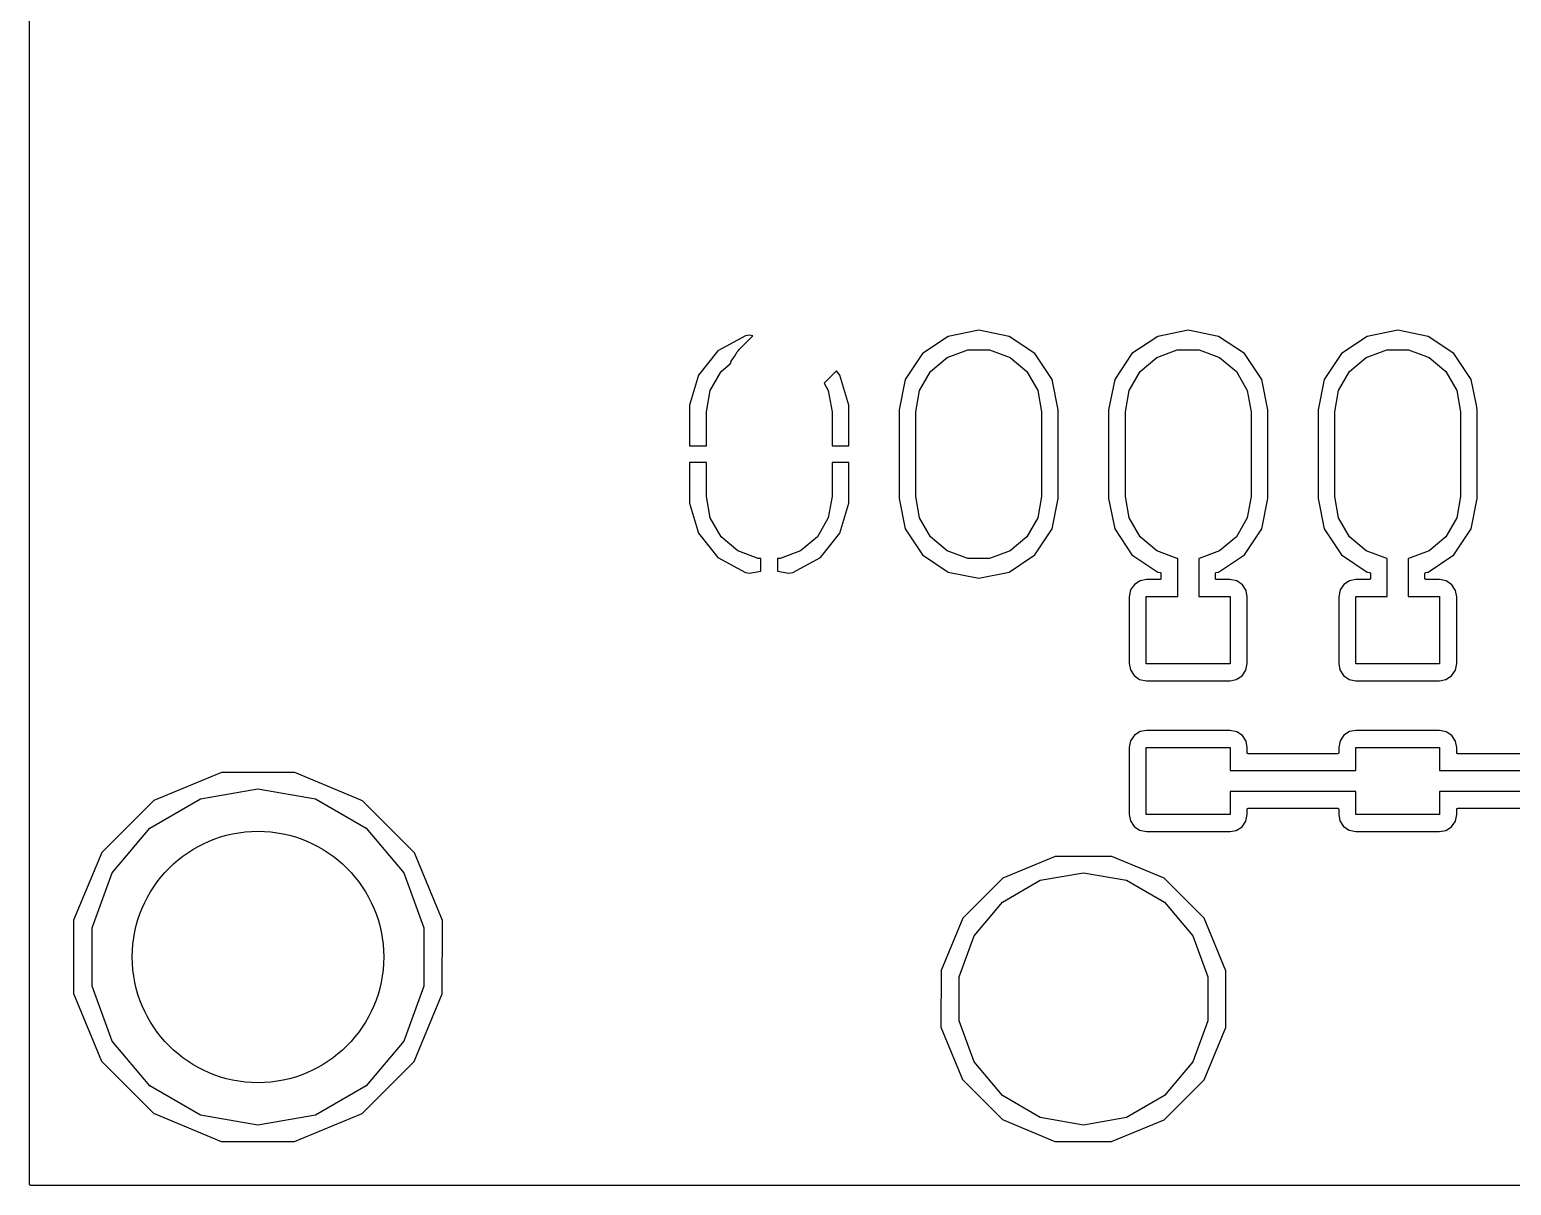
# Model space of a CAD drawing. Extents: x 0.3 to 75.7, y -92.7 to -2.
# Drawn here: x 0.28 to 17.96, y -92.72 to -78.93 of the extents above; entities that cross this region are included whole.
import ezdxf

# ---------------------------------------------------------------- set-up
doc = ezdxf.new("R2010")
doc.units = 0
doc.header["$MEASUREMENT"] = 0
doc.layers.add('BLACK', color=7, linetype='CONTINUOUS')

msp = doc.modelspace()

# ---------------------------------------------------------------- linework, layer by layer
at = {"layer": 'Black'}
for p, q in [((0.275, -81.0917), (0.275, -72.6402)), ((0.275, -83.413), (0.275, -81.0917)), ((11.6, -82.5216), (11.2365, -82.5939)), ((11.9635, -82.5939), (11.6, -82.5216)), ((14.1, -82.5216), (13.7365, -82.5939)), ((14.4635, -82.5939), (14.1, -82.5216)), ((16.6, -82.5216), (16.2365, -82.5939)), ((16.9635, -82.5939), (16.6, -82.5216)), ((8.8164, -82.5894), (8.4891, -82.7677)), ((8.7338, -82.7645), (8.7464, -82.7464)), ((8.7464, -82.7464), (8.9055, -82.5874)), ((8.8641, -82.5796), (8.8164, -82.5894)), ((8.9055, -82.5874), (8.8641, -82.5796)), ((11.2365, -82.5939), (10.9284, -82.7998)), ((12.2716, -82.7998), (11.9635, -82.5939)), ((13.7365, -82.5939), (13.4284, -82.7998)), ((14.7716, -82.7998), (14.4635, -82.5939)), ((16.2365, -82.5939), (15.9284, -82.7998)), ((17.2716, -82.7998), (16.9635, -82.5939)), ((8.4891, -82.7677), (8.2553, -83.0573)), ((8.5255, -83.0131), (8.6343, -82.9218)), ((8.6343, -82.9218), (8.6411, -82.9099)), ((8.6411, -82.9099), (8.6469, -82.8887)), ((8.6469, -82.8887), (8.6843, -82.8352)), ((8.6843, -82.8352), (8.717, -82.7786)), ((8.717, -82.7786), (8.7338, -82.7645)), ((10.9284, -82.7998), (10.7226, -83.1079)), ((11.0255, -83.0131), (11.225, -82.8457)), ((11.225, -82.8457), (11.4698, -82.7566)), ((11.4698, -82.7566), (11.7302, -82.7566)), ((11.7302, -82.7566), (11.975, -82.8457)), ((11.975, -82.8457), (12.1745, -83.0131)), ((12.4774, -83.1079), (12.2716, -82.7998)), ((13.4284, -82.7998), (13.2226, -83.1079)), ((13.5255, -83.0131), (13.725, -82.8457)), ((13.725, -82.8457), (13.9698, -82.7566)), ((13.9698, -82.7566), (14.2302, -82.7566)), ((14.2302, -82.7566), (14.475, -82.8457)), ((14.475, -82.8457), (14.6745, -83.0131)), ((14.9774, -83.1079), (14.7716, -82.7998)), ((15.9284, -82.7998), (15.7226, -83.1079)), ((16.0255, -83.0131), (16.225, -82.8457)), ((16.225, -82.8457), (16.4698, -82.7566)), ((16.4698, -82.7566), (16.7302, -82.7566)), ((16.7302, -82.7566), (16.975, -82.8457)), ((16.975, -82.8457), (17.1745, -83.0131)), ((17.4774, -83.1079), (17.2716, -82.7998)), ((8.2553, -83.0573), (8.15, -83.4149)), ((8.3952, -83.2387), (8.5255, -83.0131)), ((9.9023, -83.0048), (9.7548, -83.1523)), ((9.9447, -83.0573), (9.9023, -83.0048)), ((10.05, -83.4149), (9.9447, -83.0573)), ((10.8952, -83.2387), (11.0255, -83.0131)), ((12.1745, -83.0131), (12.3048, -83.2387)), ((13.3952, -83.2387), (13.5255, -83.0131)), ((14.6745, -83.0131), (14.8048, -83.2387)), ((15.8952, -83.2387), (16.0255, -83.0131)), ((17.1745, -83.0131), (17.3048, -83.2387)), ((8.35, -83.4952), (8.3952, -83.2387)), ((9.7548, -83.1523), (9.8048, -83.2387)), ((9.8048, -83.2387), (9.85, -83.4952)), ((10.7226, -83.1079), (10.65, -83.4726)), ((10.85, -83.4952), (10.8952, -83.2387)), ((12.3048, -83.2387), (12.35, -83.4952)), ((12.55, -83.4726), (12.4774, -83.1079)), ((13.2226, -83.1079), (13.15, -83.4726)), ((13.35, -83.4952), (13.3952, -83.2387)), ((14.8048, -83.2387), (14.85, -83.4952)), ((15.05, -83.4726), (14.9774, -83.1079)), ((15.7226, -83.1079), (15.65, -83.4726)), ((15.85, -83.4952), (15.8952, -83.2387)), ((17.3048, -83.2387), (17.35, -83.4952)), ((17.5386, -83.4155), (17.4774, -83.1079)), ((0.275, -84.087), (0.275, -83.413)), ((8.15, -83.4149), (8.15, -83.9)), ((10.05, -83.4713), (10.05, -83.4149)), ((17.55, -83.4726), (17.5386, -83.4155)), ((8.35, -83.9), (8.35, -83.4952)), ((9.85, -83.4952), (9.85, -83.9)), ((10.05, -83.9), (10.05, -83.4713)), ((10.65, -83.4726), (10.65, -84.5274)), ((10.85, -84.5048), (10.85, -83.4952)), ((12.35, -83.4952), (12.35, -84.5048)), ((12.55, -84.5274), (12.55, -83.4726)), ((13.15, -83.4726), (13.15, -84.5274)), ((13.35, -84.5048), (13.35, -83.4952)), ((14.85, -83.4952), (14.85, -84.5048)), ((15.05, -84.5274), (15.05, -83.4726)), ((15.65, -83.4726), (15.65, -84.5274)), ((15.85, -84.5048), (15.85, -83.4952)), ((17.35, -83.4952), (17.35, -84.5048)), ((17.55, -84.087), (17.55, -83.4726)), ((8.15, -83.9), (8.35, -83.9)), ((9.85, -83.9), (10.05, -83.9)), ((0.275, -87.5), (0.275, -84.087)), ((8.15, -84.1), (8.15, -84.5851)), ((8.35, -84.1), (8.15, -84.1)), ((8.35, -84.5048), (8.35, -84.1)), ((9.85, -84.1), (9.85, -84.5048)), ((10.05, -84.1), (9.85, -84.1)), ((10.05, -84.5851), (10.05, -84.1)), ((17.55, -84.5274), (17.55, -84.087)), ((8.3952, -84.7613), (8.35, -84.5048)), ((9.85, -84.5048), (9.8048, -84.7613)), ((10.8952, -84.7613), (10.85, -84.5048)), ((12.35, -84.5048), (12.3048, -84.7613)), ((13.3952, -84.7613), (13.35, -84.5048)), ((14.85, -84.5048), (14.8048, -84.7613)), ((15.8952, -84.7613), (15.85, -84.5048)), ((17.35, -84.5048), (17.3048, -84.7613)), ((8.15, -84.5851), (8.2553, -84.9427)), ((9.9447, -84.9427), (10.05, -84.5851)), ((10.65, -84.5274), (10.7226, -84.8921)), ((12.4774, -84.8921), (12.55, -84.5274)), ((13.15, -84.5274), (13.2226, -84.8921)), ((14.9774, -84.8921), (15.05, -84.5274)), ((15.65, -84.5274), (15.7226, -84.8921)), ((17.4774, -84.8921), (17.55, -84.5274)), ((8.5255, -84.9869), (8.3952, -84.7613)), ((9.8048, -84.7613), (9.6745, -84.9869)), ((11.0255, -84.9869), (10.8952, -84.7613)), ((12.3048, -84.7613), (12.1745, -84.9869)), ((13.5255, -84.9869), (13.3952, -84.7613)), ((14.8048, -84.7613), (14.6745, -84.9869)), ((16.0255, -84.9869), (15.8952, -84.7613)), ((17.3048, -84.7613), (17.1745, -84.9869)), ((8.2553, -84.9427), (8.4891, -85.2323)), ((8.725, -85.1543), (8.5255, -84.9869)), ((9.6745, -84.9869), (9.475, -85.1543)), ((9.7109, -85.2323), (9.9447, -84.9427)), ((10.7226, -84.8921), (10.9284, -85.2002)), ((11.225, -85.1543), (11.0255, -84.9869)), ((12.1745, -84.9869), (11.975, -85.1543)), ((12.2716, -85.2002), (12.4774, -84.8921)), ((13.2226, -84.8921), (13.4284, -85.2002)), ((13.725, -85.1543), (13.5255, -84.9869)), ((14.6745, -84.9869), (14.475, -85.1543)), ((14.7716, -85.2002), (14.9774, -84.8921)), ((15.7226, -84.8921), (15.9284, -85.2002)), ((16.225, -85.1543), (16.0255, -84.9869)), ((17.1745, -84.9869), (16.975, -85.1543)), ((17.2716, -85.2002), (17.4774, -84.8921)), ((8.9698, -85.2434), (8.725, -85.1543)), ((9.475, -85.1543), (9.2302, -85.2434)), ((10.9284, -85.2002), (11.2365, -85.4061)), ((11.4698, -85.2434), (11.225, -85.1543)), ((11.975, -85.1543), (11.7302, -85.2434)), ((11.9635, -85.4061), (12.2716, -85.2002)), ((13.4284, -85.2002), (13.7365, -85.4061)), ((13.9698, -85.2434), (13.725, -85.1543)), ((14.475, -85.1543), (14.2302, -85.2434)), ((14.4635, -85.4061), (14.7716, -85.2002)), ((15.9284, -85.2002), (16.2365, -85.4061)), ((16.4698, -85.2434), (16.225, -85.1543)), ((16.975, -85.1543), (16.7302, -85.2434)), ((16.9635, -85.4061), (17.2716, -85.2002)), ((8.4891, -85.2323), (8.8164, -85.4106)), ((8.8641, -85.4204), (9, -85.3948)), ((9, -85.2434), (8.9698, -85.2434)), ((9, -85.3948), (9, -85.2434)), ((9.2302, -85.2434), (9.2, -85.2434)), ((9.2, -85.2434), (9.2, -85.3948)), ((9.2, -85.3948), (9.3359, -85.4204)), ((9.3836, -85.4106), (9.7109, -85.2323)), ((11.7302, -85.2434), (11.4698, -85.2434)), ((13.975, -85.2434), (13.9698, -85.2434)), ((13.975, -85.7), (13.975, -85.2434)), ((14.2302, -85.2434), (14.225, -85.2434)), ((14.225, -85.2434), (14.225, -85.7)), ((16.475, -85.2434), (16.4698, -85.2434)), ((16.475, -85.7), (16.475, -85.2434)), ((16.7302, -85.2434), (16.725, -85.2434)), ((16.725, -85.2434), (16.725, -85.7)), ((8.8164, -85.4106), (8.8641, -85.4204)), ((9.3359, -85.4204), (9.3836, -85.4106)), ((11.2365, -85.4061), (11.6, -85.4784)), ((11.6, -85.4784), (11.9635, -85.4061)), ((13.4578, -85.5538), (13.4122, -85.6207)), ((13.526, -85.51), (13.4578, -85.5538)), ((13.6012, -85.4958), (13.526, -85.51)), ((13.762, -85.4958), (13.6012, -85.4958)), ((13.7365, -85.4061), (13.7645, -85.4117)), ((13.7631, -85.4956), (13.762, -85.4958)), ((13.7643, -85.4956), (13.7631, -85.4956)), ((13.7653, -85.4952), (13.7643, -85.4956)), ((13.7645, -85.4117), (13.7665, -85.4124)), ((13.7664, -85.495), (13.7653, -85.4952)), ((13.7674, -85.4945), (13.7664, -85.495)), ((13.7665, -85.4124), (13.7685, -85.4132)), ((13.7685, -85.4941), (13.7674, -85.4945)), ((13.7685, -85.4132), (13.7686, -85.4133)), ((13.7694, -85.4934), (13.7685, -85.4941)), ((13.7686, -85.4133), (13.7687, -85.4133)), ((13.7687, -85.4133), (13.7703, -85.4147)), ((13.7704, -85.4928), (13.7694, -85.4934)), ((13.7703, -85.4147), (13.772, -85.4161)), ((13.7711, -85.4919), (13.7704, -85.4928)), ((13.772, -85.4912), (13.7711, -85.4919)), ((13.772, -85.4161), (13.772, -85.4162)), ((13.772, -85.4162), (13.7721, -85.4163)), ((13.7725, -85.4902), (13.772, -85.4912)), ((13.7721, -85.4163), (13.7732, -85.4181)), ((13.7733, -85.4893), (13.7725, -85.4902)), ((13.7732, -85.4181), (13.7742, -85.42)), ((13.7736, -85.4883), (13.7733, -85.4893)), ((13.7742, -85.4873), (13.7736, -85.4883)), ((13.7742, -85.42), (13.7742, -85.4201)), ((13.7742, -85.4201), (13.7743, -85.4203)), ((13.7744, -85.4862), (13.7742, -85.4873)), ((13.7743, -85.4203), (13.7746, -85.4223)), ((13.7748, -85.4851), (13.7744, -85.4862)), ((13.7746, -85.4223), (13.775, -85.4244)), ((13.775, -85.4828), (13.7748, -85.4839)), ((13.7748, -85.4839), (13.7748, -85.4851)), ((13.775, -85.4244), (13.775, -85.4828)), ((14.425, -85.4244), (14.4254, -85.4223)), ((14.425, -85.4828), (14.425, -85.4244)), ((14.4252, -85.4839), (14.425, -85.4828)), ((14.4252, -85.4851), (14.4252, -85.4839)), ((14.4256, -85.4862), (14.4252, -85.4851)), ((14.4254, -85.4223), (14.4257, -85.4203)), ((14.4258, -85.4873), (14.4256, -85.4862)), ((14.4257, -85.4203), (14.4258, -85.4201)), ((14.4258, -85.42), (14.4268, -85.4181)), ((14.4258, -85.4201), (14.4258, -85.42)), ((14.4264, -85.4883), (14.4258, -85.4873)), ((14.4267, -85.4893), (14.4264, -85.4883)), ((14.4275, -85.4902), (14.4267, -85.4893)), ((14.4268, -85.4181), (14.4279, -85.4163)), ((14.428, -85.4912), (14.4275, -85.4902)), ((14.4279, -85.4163), (14.428, -85.4162)), ((14.428, -85.4161), (14.4297, -85.4147)), ((14.428, -85.4162), (14.428, -85.4161)), ((14.4289, -85.4919), (14.428, -85.4912)), ((14.4296, -85.4928), (14.4289, -85.4919)), ((14.4306, -85.4934), (14.4296, -85.4928)), ((14.4297, -85.4147), (14.4313, -85.4133)), ((14.4315, -85.4941), (14.4306, -85.4934)), ((14.4313, -85.4133), (14.4314, -85.4133)), ((14.4314, -85.4133), (14.4315, -85.4132)), ((14.4315, -85.4132), (14.4335, -85.4124)), ((14.4326, -85.4945), (14.4315, -85.4941)), ((14.4336, -85.495), (14.4326, -85.4945)), ((14.4335, -85.4124), (14.4355, -85.4117)), ((14.4347, -85.4952), (14.4336, -85.495)), ((14.4357, -85.4956), (14.4347, -85.4952)), ((14.4355, -85.4117), (14.4635, -85.4061)), ((14.4369, -85.4956), (14.4357, -85.4956)), ((14.438, -85.4958), (14.4369, -85.4956)), ((14.5987, -85.4958), (14.438, -85.4958)), ((14.6793, -85.5122), (14.5987, -85.4958)), ((14.7462, -85.5578), (14.6793, -85.5122)), ((14.79, -85.626), (14.7462, -85.5578)), ((15.9578, -85.5538), (15.9122, -85.6207)), ((16.026, -85.51), (15.9578, -85.5538)), ((16.1012, -85.4958), (16.026, -85.51)), ((16.262, -85.4958), (16.1012, -85.4958)), ((16.2365, -85.4061), (16.2645, -85.4117)), ((16.2631, -85.4956), (16.262, -85.4958)), ((16.2643, -85.4956), (16.2631, -85.4956)), ((16.2653, -85.4952), (16.2643, -85.4956)), ((16.2645, -85.4117), (16.2665, -85.4124)), ((16.2664, -85.495), (16.2653, -85.4952)), ((16.2674, -85.4945), (16.2664, -85.495)), ((16.2665, -85.4124), (16.2685, -85.4132)), ((16.2685, -85.4941), (16.2674, -85.4945)), ((16.2685, -85.4132), (16.2686, -85.4133)), ((16.2694, -85.4934), (16.2685, -85.4941)), ((16.2686, -85.4133), (16.2687, -85.4133)), ((16.2687, -85.4133), (16.2703, -85.4147)), ((16.2704, -85.4928), (16.2694, -85.4934)), ((16.2703, -85.4147), (16.272, -85.4161)), ((16.2711, -85.4919), (16.2704, -85.4928)), ((16.272, -85.4912), (16.2711, -85.4919)), ((16.272, -85.4161), (16.272, -85.4162)), ((16.272, -85.4162), (16.2721, -85.4163)), ((16.2725, -85.4902), (16.272, -85.4912)), ((16.2721, -85.4163), (16.2732, -85.4181)), ((16.2733, -85.4893), (16.2725, -85.4902)), ((16.2732, -85.4181), (16.2742, -85.42)), ((16.2736, -85.4883), (16.2733, -85.4893)), ((16.2742, -85.4873), (16.2736, -85.4883)), ((16.2742, -85.42), (16.2742, -85.4201)), ((16.2742, -85.4201), (16.2743, -85.4203)), ((16.2744, -85.4862), (16.2742, -85.4873)), ((16.2743, -85.4203), (16.2746, -85.4223)), ((16.2748, -85.4851), (16.2744, -85.4862)), ((16.2746, -85.4223), (16.275, -85.4244)), ((16.275, -85.4828), (16.2748, -85.4839)), ((16.2748, -85.4839), (16.2748, -85.4851)), ((16.275, -85.4244), (16.275, -85.4828)), ((16.925, -85.4244), (16.9254, -85.4223)), ((16.925, -85.4828), (16.925, -85.4244)), ((16.9252, -85.4839), (16.925, -85.4828)), ((16.9252, -85.4851), (16.9252, -85.4839)), ((16.9256, -85.4862), (16.9252, -85.4851)), ((16.9254, -85.4223), (16.9257, -85.4203)), ((16.9258, -85.4873), (16.9256, -85.4862)), ((16.9257, -85.4203), (16.9258, -85.4201)), ((16.9258, -85.42), (16.9268, -85.4181)), ((16.9258, -85.4201), (16.9258, -85.42)), ((16.9264, -85.4883), (16.9258, -85.4873)), ((16.9267, -85.4893), (16.9264, -85.4883)), ((16.9275, -85.4902), (16.9267, -85.4893)), ((16.9268, -85.4181), (16.9279, -85.4163)), ((16.928, -85.4912), (16.9275, -85.4902)), ((16.9279, -85.4163), (16.928, -85.4162)), ((16.928, -85.4161), (16.9297, -85.4147)), ((16.928, -85.4162), (16.928, -85.4161)), ((16.9289, -85.4919), (16.928, -85.4912)), ((16.9296, -85.4928), (16.9289, -85.4919)), ((16.9306, -85.4934), (16.9296, -85.4928)), ((16.9297, -85.4147), (16.9313, -85.4133)), ((16.9315, -85.4941), (16.9306, -85.4934)), ((16.9313, -85.4133), (16.9314, -85.4133)), ((16.9314, -85.4133), (16.9315, -85.4132)), ((16.9315, -85.4132), (16.9335, -85.4124)), ((16.9326, -85.4945), (16.9315, -85.4941)), ((16.9336, -85.495), (16.9326, -85.4945)), ((16.9335, -85.4124), (16.9355, -85.4117)), ((16.9347, -85.4952), (16.9336, -85.495)), ((16.9357, -85.4956), (16.9347, -85.4952)), ((16.9355, -85.4117), (16.9635, -85.4061)), ((16.9369, -85.4956), (16.9357, -85.4956)), ((16.938, -85.4958), (16.9369, -85.4956)), ((17.0987, -85.4958), (16.938, -85.4958)), ((17.1793, -85.5122), (17.0987, -85.4958)), ((17.2462, -85.5578), (17.1793, -85.5122)), ((17.29, -85.626), (17.2462, -85.5578)), ((13.4122, -85.6207), (13.3958, -85.7013)), ((13.3958, -85.7013), (13.3958, -86.4988)), ((13.6, -86.5), (13.6, -85.7)), ((13.6, -85.7), (13.975, -85.7)), ((14.225, -85.7), (14.6, -85.7)), ((14.6, -85.7), (14.6, -86.5)), ((14.8042, -85.7012), (14.79, -85.626)), ((14.8042, -86.4987), (14.8042, -85.7012)), ((15.9122, -85.6207), (15.8958, -85.7013)), ((15.8958, -85.7013), (15.8958, -86.4988)), ((16.1, -86.5), (16.1, -85.7)), ((16.1, -85.7), (16.475, -85.7)), ((16.725, -85.7), (17.1, -85.7)), ((17.1, -85.7), (17.1, -86.5)), ((17.3042, -85.7012), (17.29, -85.626)), ((17.3042, -86.4987), (17.3042, -85.7012)), ((13.3958, -86.4988), (13.41, -86.574)), ((13.41, -86.574), (13.4538, -86.6422)), ((14.6, -86.5), (13.6, -86.5)), ((14.7422, -86.6462), (14.7878, -86.5793)), ((14.7878, -86.5793), (14.8042, -86.4987)), ((15.8958, -86.4988), (15.91, -86.574)), ((15.91, -86.574), (15.9538, -86.6422)), ((17.1, -86.5), (16.1, -86.5)), ((17.2422, -86.6462), (17.2878, -86.5793)), ((17.2878, -86.5793), (17.3042, -86.4987)), ((13.4538, -86.6422), (13.5207, -86.6878)), ((13.5207, -86.6878), (13.6013, -86.7042)), ((13.6013, -86.7042), (14.5988, -86.7042)), ((14.5988, -86.7042), (14.674, -86.69)), ((14.674, -86.69), (14.7422, -86.6462)), ((15.9538, -86.6422), (16.0207, -86.6878)), ((16.0207, -86.6878), (16.1013, -86.7042)), ((16.1013, -86.7042), (17.0988, -86.7042)), ((17.0988, -86.7042), (17.174, -86.69)), ((17.174, -86.69), (17.2422, -86.6462)), ((13.526, -87.31), (13.4578, -87.3538)), ((13.6012, -87.2958), (13.526, -87.31)), ((14.5987, -87.2958), (13.6012, -87.2958)), ((14.6793, -87.3122), (14.5987, -87.2958)), ((14.7462, -87.3578), (14.6793, -87.3122)), ((16.026, -87.31), (15.9578, -87.3538)), ((16.1012, -87.2958), (16.026, -87.31)), ((17.0987, -87.2958), (16.1012, -87.2958)), ((17.1793, -87.3122), (17.0987, -87.2958)), ((17.2462, -87.3578), (17.1793, -87.3122)), ((0.275, -90.4383), (0.275, -87.5)), ((13.4122, -87.4207), (13.3958, -87.5013)), ((13.3958, -87.5013), (13.3958, -88.2988)), ((13.4578, -87.3538), (13.4122, -87.4207)), ((13.6, -88.3), (13.6, -87.5)), ((13.6, -87.5), (14.6, -87.5)), ((14.6, -87.5), (14.6, -87.775)), ((14.79, -87.426), (14.7462, -87.3578)), ((14.8042, -87.5012), (14.79, -87.426)), ((14.8042, -87.562), (14.8042, -87.5012)), ((15.9122, -87.4207), (15.8958, -87.5013)), ((15.8958, -87.5013), (15.8958, -87.562)), ((15.9578, -87.3538), (15.9122, -87.4207)), ((16.1, -87.775), (16.1, -87.5)), ((16.1, -87.5), (17.1, -87.5)), ((17.1, -87.5), (17.1, -87.775)), ((17.29, -87.426), (17.2462, -87.3578)), ((17.3042, -87.5012), (17.29, -87.426)), ((17.3042, -87.562), (17.3042, -87.5012)), ((14.8044, -87.5631), (14.8042, -87.562)), ((14.8044, -87.5643), (14.8044, -87.5631)), ((14.8048, -87.5653), (14.8044, -87.5643)), ((14.805, -87.5664), (14.8048, -87.5653)), ((14.8055, -87.5674), (14.805, -87.5664)), ((14.8059, -87.5685), (14.8055, -87.5674)), ((14.8066, -87.5694), (14.8059, -87.5685)), ((14.8072, -87.5704), (14.8066, -87.5694)), ((14.8081, -87.5711), (14.8072, -87.5704)), ((14.8088, -87.572), (14.8081, -87.5711)), ((14.8098, -87.5725), (14.8088, -87.572)), ((14.8107, -87.5733), (14.8098, -87.5725)), ((14.8117, -87.5736), (14.8107, -87.5733)), ((14.8127, -87.5742), (14.8117, -87.5736)), ((14.8138, -87.5744), (14.8127, -87.5742)), ((14.8149, -87.5748), (14.8138, -87.5744)), ((14.8161, -87.5748), (14.8149, -87.5748)), ((14.8172, -87.575), (14.8161, -87.5748)), ((15.8828, -87.575), (14.8172, -87.575)), ((15.8839, -87.5748), (15.8828, -87.575)), ((15.8851, -87.5748), (15.8839, -87.5748)), ((15.8862, -87.5744), (15.8851, -87.5748)), ((15.8873, -87.5742), (15.8862, -87.5744)), ((15.8883, -87.5736), (15.8873, -87.5742)), ((15.8893, -87.5733), (15.8883, -87.5736)), ((15.8902, -87.5725), (15.8893, -87.5733)), ((15.8912, -87.572), (15.8902, -87.5725)), ((15.8919, -87.5711), (15.8912, -87.572)), ((15.8928, -87.5704), (15.8919, -87.5711)), ((15.8934, -87.5694), (15.8928, -87.5704)), ((15.8941, -87.5685), (15.8934, -87.5694)), ((15.8945, -87.5674), (15.8941, -87.5685)), ((15.895, -87.5664), (15.8945, -87.5674)), ((15.8952, -87.5653), (15.895, -87.5664)), ((15.8956, -87.5643), (15.8952, -87.5653)), ((15.8958, -87.562), (15.8956, -87.5631)), ((15.8956, -87.5631), (15.8956, -87.5643)), ((17.3044, -87.5631), (17.3042, -87.562)), ((17.3044, -87.5643), (17.3044, -87.5631)), ((17.3048, -87.5653), (17.3044, -87.5643)), ((17.305, -87.5664), (17.3048, -87.5653)), ((17.3055, -87.5674), (17.305, -87.5664)), ((17.3059, -87.5685), (17.3055, -87.5674)), ((17.3066, -87.5694), (17.3059, -87.5685)), ((17.3072, -87.5704), (17.3066, -87.5694)), ((17.3081, -87.5711), (17.3072, -87.5704)), ((17.3088, -87.572), (17.3081, -87.5711)), ((17.3098, -87.5725), (17.3088, -87.572)), ((17.3107, -87.5733), (17.3098, -87.5725)), ((17.3117, -87.5736), (17.3107, -87.5733)), ((17.3127, -87.5742), (17.3117, -87.5736)), ((17.3138, -87.5744), (17.3127, -87.5742)), ((17.3149, -87.5748), (17.3138, -87.5744)), ((17.3161, -87.5748), (17.3149, -87.5748)), ((17.3172, -87.575), (17.3161, -87.5748)), ((22.86, -87.575), (17.3172, -87.575)), ((2.5643, -87.7996), (1.7554, -88.1338)), ((3.4395, -87.8004), (2.5643, -87.7996)), ((4.2478, -88.136), (3.4395, -87.8004)), ((14.6, -87.775), (16.1, -87.775)), ((17.1, -87.775), (22.9482, -87.775)), ((2.3133, -88.1134), (3, -87.9924)), ((3, -87.9924), (3.6867, -88.1134)), ((16.1, -88.025), (14.6, -88.025)), ((14.6, -88.025), (14.6, -88.3)), ((16.1, -88.3), (16.1, -88.025)), ((23, -88.025), (17.1, -88.025)), ((17.1, -88.025), (17.1, -88.3)), ((1.7554, -88.1338), (1.136, -88.7522)), ((1.7095, -88.4621), (2.3133, -88.1134)), ((3.6867, -88.1134), (4.2905, -88.4621)), ((4.8662, -88.7554), (4.2478, -88.136)), ((14.8072, -88.2296), (14.8081, -88.2289)), ((14.8081, -88.2289), (14.8088, -88.228)), ((14.8088, -88.228), (14.8098, -88.2275)), ((14.8098, -88.2275), (14.8107, -88.2267)), ((14.8107, -88.2267), (14.8117, -88.2264)), ((14.8117, -88.2264), (14.8127, -88.2258)), ((14.8127, -88.2258), (14.8138, -88.2256)), ((14.8138, -88.2256), (14.8149, -88.2252)), ((14.8149, -88.2252), (14.8161, -88.2252)), ((14.8161, -88.2252), (14.8172, -88.225)), ((14.8172, -88.225), (15.8828, -88.225)), ((15.8828, -88.225), (15.8839, -88.2252)), ((15.8839, -88.2252), (15.8851, -88.2252)), ((15.8851, -88.2252), (15.8862, -88.2256)), ((15.8862, -88.2256), (15.8873, -88.2258)), ((15.8873, -88.2258), (15.8883, -88.2264)), ((15.8883, -88.2264), (15.8893, -88.2267)), ((15.8893, -88.2267), (15.8902, -88.2275)), ((15.8902, -88.2275), (15.8912, -88.228)), ((15.8912, -88.228), (15.8919, -88.2289)), ((15.8919, -88.2289), (15.8928, -88.2296)), ((17.3072, -88.2296), (17.3081, -88.2289)), ((17.3081, -88.2289), (17.3088, -88.228)), ((17.3088, -88.228), (17.3098, -88.2275)), ((17.3098, -88.2275), (17.3107, -88.2267)), ((17.3107, -88.2267), (17.3117, -88.2264)), ((17.3117, -88.2264), (17.3127, -88.2258)), ((17.3127, -88.2258), (17.3138, -88.2256)), ((17.3138, -88.2256), (17.3149, -88.2252)), ((17.3149, -88.2252), (17.3161, -88.2252)), ((17.3161, -88.2252), (17.3172, -88.225)), ((17.3172, -88.225), (22.9987, -88.225)), ((13.3958, -88.2988), (13.41, -88.374)), ((13.41, -88.374), (13.4538, -88.4422)), ((14.6, -88.3), (13.6, -88.3)), ((14.7422, -88.4462), (14.7878, -88.3793)), ((14.7878, -88.3793), (14.8042, -88.2987)), ((14.8042, -88.238), (14.8044, -88.2369)), ((14.8042, -88.2987), (14.8042, -88.238)), ((14.8044, -88.2357), (14.8048, -88.2347)), ((14.8044, -88.2369), (14.8044, -88.2357)), ((14.8048, -88.2347), (14.805, -88.2336)), ((14.805, -88.2336), (14.8055, -88.2326)), ((14.8055, -88.2326), (14.8059, -88.2315)), ((14.8059, -88.2315), (14.8066, -88.2306)), ((14.8066, -88.2306), (14.8072, -88.2296)), ((15.8928, -88.2296), (15.8934, -88.2306)), ((15.8934, -88.2306), (15.8941, -88.2315)), ((15.8941, -88.2315), (15.8945, -88.2326)), ((15.8945, -88.2326), (15.895, -88.2336)), ((15.895, -88.2336), (15.8952, -88.2347)), ((15.8952, -88.2347), (15.8956, -88.2357)), ((15.8956, -88.2357), (15.8956, -88.2369)), ((15.8956, -88.2369), (15.8958, -88.238)), ((15.8958, -88.238), (15.8958, -88.2988)), ((15.8958, -88.2988), (15.91, -88.374)), ((15.91, -88.374), (15.9538, -88.4422)), ((17.1, -88.3), (16.1, -88.3)), ((17.2422, -88.4462), (17.2878, -88.3793)), ((17.2878, -88.3793), (17.3042, -88.2987)), ((17.3042, -88.238), (17.3044, -88.2369)), ((17.3042, -88.2987), (17.3042, -88.238)), ((17.3044, -88.2357), (17.3048, -88.2347)), ((17.3044, -88.2369), (17.3044, -88.2357)), ((17.3048, -88.2347), (17.305, -88.2336)), ((17.305, -88.2336), (17.3055, -88.2326)), ((17.3055, -88.2326), (17.3059, -88.2315)), ((17.3059, -88.2315), (17.3066, -88.2306)), ((17.3066, -88.2306), (17.3072, -88.2296)), ((1.2613, -88.9962), (1.7095, -88.4621)), ((4.2905, -88.4621), (4.7387, -88.9962)), ((13.4538, -88.4422), (13.5207, -88.4878)), ((13.5207, -88.4878), (13.6013, -88.5042)), ((13.6013, -88.5042), (14.5988, -88.5042)), ((14.5988, -88.5042), (14.674, -88.49)), ((14.674, -88.49), (14.7422, -88.4462)), ((15.9538, -88.4422), (16.0207, -88.4878)), ((16.0207, -88.4878), (16.1013, -88.5042)), ((16.1013, -88.5042), (17.0988, -88.5042)), ((17.0988, -88.5042), (17.174, -88.49)), ((17.174, -88.49), (17.2422, -88.4462)), ((1.136, -88.7522), (0.8004, -89.5605)), ((5.2004, -89.5643), (4.8662, -88.7554)), ((12.5133, -88.7997), (11.8883, -89.058)), ((13.1896, -88.8003), (12.5133, -88.7997)), ((13.8142, -89.0597), (13.1896, -88.8003)), ((1.0229, -89.6514), (1.2613, -88.9962)), ((4.7387, -88.9962), (4.9771, -89.6514)), ((11.8883, -89.058), (11.4097, -89.5358)), ((11.8821, -89.3465), (12.335, -89.0851)), ((12.335, -89.0851), (12.85, -88.9943)), ((12.85, -88.9943), (13.365, -89.0851)), ((13.365, -89.0851), (13.8179, -89.3465)), ((14.292, -89.5383), (13.8142, -89.0597)), ((11.546, -89.7471), (11.8821, -89.3465)), ((13.8179, -89.3465), (14.154, -89.7471)), ((0.8004, -89.5605), (0.7996, -90.4357)), ((5.1996, -90.4395), (5.2004, -89.5643)), ((11.4097, -89.5358), (11.1503, -90.1604)), ((14.5503, -90.1633), (14.292, -89.5383)), ((1.0229, -90.3486), (1.0229, -89.6514)), ((4.9771, -89.6514), (4.9771, -90.3486)), ((11.3671, -90.2385), (11.546, -89.7471)), ((14.154, -89.7471), (14.3329, -90.2385)), ((11.1503, -90.1604), (11.1497, -90.8367)), ((14.5497, -90.8392), (14.5503, -90.1633)), ((1.2613, -91.0038), (1.0229, -90.3486)), ((4.9771, -90.3486), (4.7387, -91.0038)), ((11.3671, -90.7615), (11.3671, -90.2385)), ((14.3329, -90.2385), (14.3329, -90.7615)), ((0.275, -92.712), (0.275, -90.4383)), ((0.7996, -90.4357), (1.1338, -91.2446)), ((5.0357, -90.8343), (5.1996, -90.4395)), ((4.864, -91.2478), (5.0357, -90.8343)), ((5.0357, -90.8343), (5.0357, -90.8343)), ((11.1497, -90.8367), (11.408, -91.4617)), ((11.546, -91.2529), (11.3671, -90.7615)), ((14.3329, -90.7615), (14.154, -91.2529)), ((14.2904, -91.4642), (14.5497, -90.8396)), ((14.5497, -90.8396), (14.5497, -90.8392)), ((14.5497, -90.8392), (14.5497, -90.8392)), ((1.7095, -91.5379), (1.2613, -91.0038)), ((4.7387, -91.0038), (4.2905, -91.5379)), ((1.1338, -91.2446), (1.7522, -91.864)), ((4.2446, -91.8662), (4.864, -91.2478)), ((11.8821, -91.6535), (11.546, -91.2529)), ((14.154, -91.2529), (13.8179, -91.6535)), ((2.3133, -91.8866), (1.7095, -91.5379)), ((4.2905, -91.5379), (3.6867, -91.8866)), ((11.408, -91.4617), (11.8858, -91.9403)), ((13.8117, -91.942), (14.2904, -91.4642)), ((12.335, -91.9149), (11.8821, -91.6535)), ((13.8179, -91.6535), (13.365, -91.9149)), ((1.7522, -91.864), (2.5605, -92.1996)), ((3, -92.0076), (2.3133, -91.8866)), ((3.6867, -91.8866), (3, -92.0076)), ((3.4357, -92.2004), (4.2446, -91.8662)), ((11.8858, -91.9403), (12.5104, -92.1997)), ((12.85, -92.0057), (12.335, -91.9149)), ((13.365, -91.9149), (12.85, -92.0057)), ((13.1867, -92.2003), (13.8117, -91.942)), ((2.5605, -92.1996), (3.4357, -92.2004)), ((12.5104, -92.1997), (13.1867, -92.2003)), ((0.2752, -92.7131), (0.275, -92.712)), ((0.2752, -92.7143), (0.2752, -92.7131)), ((0.2756, -92.7153), (0.2752, -92.7143)), ((0.2758, -92.7164), (0.2756, -92.7153)), ((0.2764, -92.7174), (0.2758, -92.7164)), ((0.2767, -92.7185), (0.2764, -92.7174)), ((0.2775, -92.7194), (0.2767, -92.7185)), ((0.278, -92.7204), (0.2775, -92.7194)), ((0.2789, -92.7211), (0.278, -92.7204)), ((0.2796, -92.722), (0.2789, -92.7211)), ((0.2806, -92.7225), (0.2796, -92.722)), ((0.2815, -92.7233), (0.2806, -92.7225)), ((0.2826, -92.7236), (0.2815, -92.7233)), ((0.2836, -92.7242), (0.2826, -92.7236)), ((0.2847, -92.7244), (0.2836, -92.7242)), ((0.2857, -92.7248), (0.2847, -92.7244)), ((0.2869, -92.7248), (0.2857, -92.7248)), ((0.288, -92.725), (0.2869, -92.7248)), ((75.712, -92.725), (0.288, -92.725))]:
    msp.add_line(p, q, dxfattribs=at)
msp.add_circle((3, -90), 1.5, dxfattribs=at)

doc.saveas('drawing.dxf')
